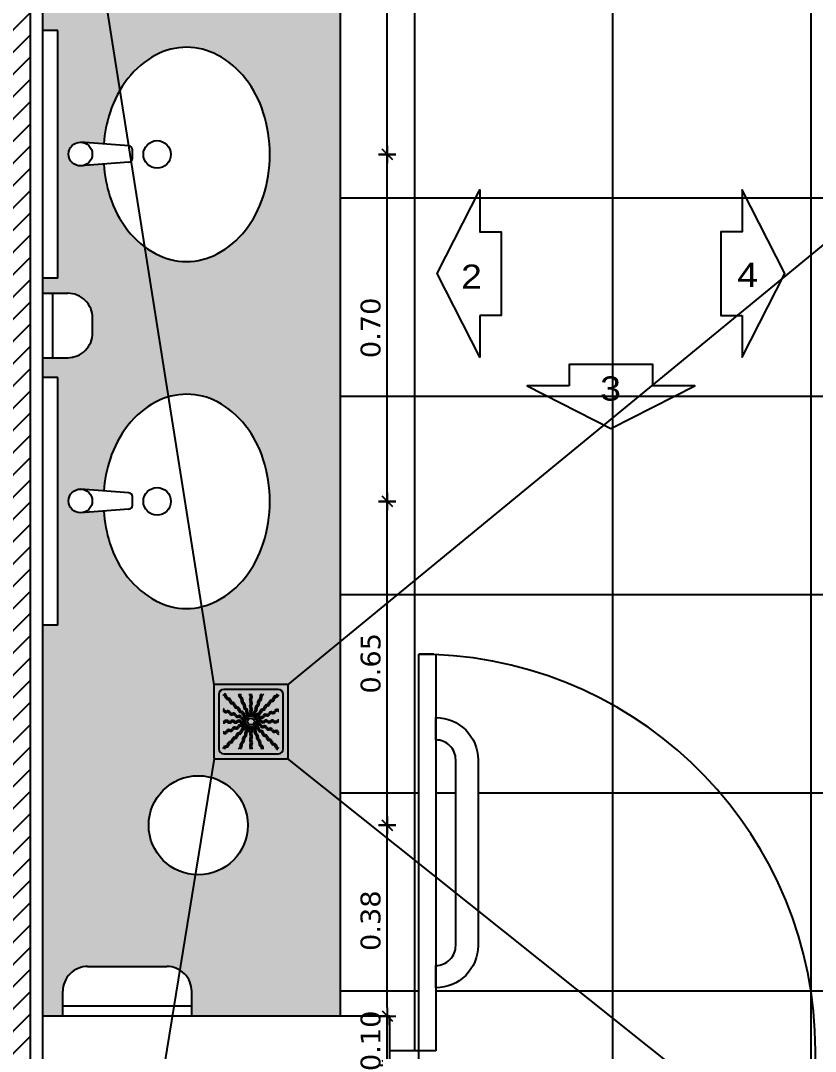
# Model space of a CAD drawing. Extents: x -36 to 357, y 137 to 237.
# Drawn here: x 11.814 to 13.418, y 209.049 to 211.128 of the extents above; entities that cross this region are included whole.
import ezdxf

# ---------------------------------------------------------------- set-up
doc = ezdxf.new("R2010")
doc.units = 0
doc.header["$LTSCALE"] = 0.01
doc.linetypes.add('CONTINU', pattern=[0])
doc.layers.get('0').update_dxf_attribs({"linetype": 'CONTINUOUS'})
doc.layers.get('DEFPOINTS').update_dxf_attribs({"linetype": 'CONTINUOUS'})
for name, color, linetype in [('01', 1, 'CONTINUOUS'), ('252', 252, 'CONTINUOUS'), ('A-ALV', 6, 'CONTINUOUS'), ('A-BARRA', 2, 'CONTINUOUS'), ('A-PAREDE', 5, 'CONTINUOUS'), ('A-WC', 1, 'CONTINUOUS'), ('AR-DIV', 3, 'CONTINUOUS'), ('AR-SAN-01', 1, 'CONTINUOUS'), ('ARQ-BNC-VISTA', 1, 'CONTINUOUS'), ('ARQ-CTA-1_025', 1, 'CONTINUOUS'), ('ARQ-SMB-1_025', 1, 'CONTINUOUS'), ('ARQ_HAT', 8, 'CONTINUOUS'), ('PAG', 1, 'CONTINUOUS')]:
    doc.layers.add(name, color=color, linetype=linetype)
doc.styles.add('A26', font='arial.ttf', dxfattribs={"height": 0.26})
doc.styles.add('FNDE Texto Cota 0025', font='verdana.ttf', dxfattribs={"height": 0.04})
doc.dimstyles.new('FNDE 1-0025', dxfattribs={"dimscale": 5, "dimtxt": 0.04, "dimasz": 0.0035, "dimexe": 0.15, "dimexo": 0.15, "dimgap": 0.0025, "dimtad": 1, "dimzin": 1, "dimdsep": 46, "dimtxsty": 'FNDE Texto Cota 0025', "dimblk": 'tic', "dimcen": 0.015, "dimdle": 0.15, "dimse1": 1, "dimse2": 1, "dimclrd": 251, "dimclre": 251, "dimclrt": 256, "dimaunit": 1, "dimadec": 3, "dimazin": 0, "dimtfac": 1, "dimtix": 1, "dimtmove": 2, "dimatfit": 3, "dimfxl": 0.15, "dimtvp": 1, "dimtolj": 1, "dimtzin": 0, "dimarcsym": 0})

# ---------------------------------------------------------------- blocks, each defined once
blk = doc.blocks.new('P-LAV1')
at = {"layer": '01', "color": 1}
for p, q in [((-0.0204, -0.1806), (-0.0297, -0.0585)), ((0.021, -0.1806), (0.0303, -0.0585)), ((-0.0104, -0.1898), (0.011, -0.1898))]:
    blk.add_line(p, q, dxfattribs=at)
blk.add_lwpolyline([(-0.0252, -0.1173, 0.059992), (-0.1066, -0.1331, 0.087531), (-0.1914, -0.1779, 0.105501), (-0.2512, -0.2489, 0.123031), (-0.2706, -0.3264, 0.123031), (-0.2512, -0.4039, 0.105501), (-0.1914, -0.4749, 0.087531), (-0.1066, -0.5197, 0.07802), (-0.0004, -0.5364, 0.07802), (0.1058, -0.5197, 0.087531), (0.1907, -0.4749, 0.105501), (0.2505, -0.4039, 0.123031), (0.2698, -0.3264, 0.123031), (0.2505, -0.2489, 0.105501), (0.1907, -0.1779, 0.087531), (0.1058, -0.1331, 0.059024), (0.0258, -0.1174, 0.07802)], format="xyb", dxfattribs=at)
for centre, radius in [((0.0003, -0.0585), 0.03), ((-0.0004, -0.2519), 0.0347)]:
    blk.add_circle(centre, radius, dxfattribs=at)
for centre, start, end in [((-0.0104, -0.1798), 184.3536, 270), ((0.011, -0.1798), 270, 355.6464)]:
    blk.add_arc(centre, 0.01, start, end, dxfattribs=at)
blk = doc.blocks.new('tic')
at = {"color": 251}
for p, q in [((-1, 0), (1, 0)), ((0, -1), (0, 1))]:
    blk.add_line(p, q, dxfattribs=at)
blk.add_line((-0.6, -0.6), (0.6, 0.6))
blk = doc.blocks.new('*D370')
at = {"layer": 'ARQ-CTA-1_025', "color": 251, "lineweight": -2}
for p, q in [((12.5541, 209.1374), (12.5541, 209.1549)), ((12.5541, 209.0199), (12.5541, 209.1199)), ((12.5541, 209.0024), (12.5541, 208.9849))]:
    blk.add_line(p, q, dxfattribs=at)
at = {"layer": 'DEFPOINTS', "color": 0}
for p in [(12.2602, 209.1199), (12.5541, 209.1199), (12.2602, 209.0199)]:
    blk.add_point(p, dxfattribs=at)
at = {"layer": 'ARQ-CTA-1_025', "color": 251, "lineweight": -2, "xscale": 0.0175, "yscale": 0.0175, "zscale": 0.0175}
for p, rotation in [((12.5541, 209.1199), 270), ((12.5541, 209.0199), 90)]:
    blk.add_blockref('tic', p, dxfattribs=dict(at, rotation=rotation))
at = {"layer": 'ARQ-CTA-1_025', "insert": (12.5208, 209.0699), "char_height": 0.04, "attachment_point": 5, "rotation": 90, "style": 'FNDE Texto Cota 0025'}
blk.add_mtext('\\A1;0.10', dxfattribs=at)
blk = doc.blocks.new('*D371')
at = {"layer": 'ARQ-CTA-1_025', "color": 251, "lineweight": -2}
blk.add_line((12.5541, 209.1374), (12.5541, 209.4873), dxfattribs=at)
at = {"layer": 'DEFPOINTS', "color": 0}
for p in [(12.5541, 209.5048), (12.5735, 209.5048), (12.2602, 209.1199)]:
    blk.add_point(p, dxfattribs=at)
at = {"layer": 'ARQ-CTA-1_025', "color": 251, "lineweight": -2, "xscale": 0.0175, "yscale": 0.0175, "zscale": 0.0175}
for p, rotation in [((12.5541, 209.5048), 90), ((12.5541, 209.1199), 270)]:
    blk.add_blockref('tic', p, dxfattribs=dict(at, rotation=rotation))
at = {"layer": 'ARQ-CTA-1_025', "insert": (12.5207, 209.3123), "char_height": 0.04, "attachment_point": 5, "rotation": 90, "style": 'FNDE Texto Cota 0025'}
blk.add_mtext('\\A1;0.38', dxfattribs=at)
blk = doc.blocks.new('*D372')
at = {"layer": 'ARQ-CTA-1_025', "color": 251, "lineweight": -2}
blk.add_line((12.5541, 209.5223), (12.5541, 210.1409), dxfattribs=at)
at = {"layer": 'DEFPOINTS', "color": 0}
for p in [(12.4903, 210.1584), (12.5541, 210.1584), (12.5735, 209.5048)]:
    blk.add_point(p, dxfattribs=at)
at = {"layer": 'ARQ-CTA-1_025', "color": 251, "lineweight": -2, "xscale": 0.0175, "yscale": 0.0175, "zscale": 0.0175}
for p, rotation in [((12.5541, 210.1584), 90), ((12.5541, 209.5048), 270)]:
    blk.add_blockref('tic', p, dxfattribs=dict(at, rotation=rotation))
at = {"layer": 'ARQ-CTA-1_025', "insert": (12.5208, 209.8316), "char_height": 0.04, "attachment_point": 5, "rotation": 90, "style": 'FNDE Texto Cota 0025'}
blk.add_mtext('\\A1;0.65', dxfattribs=at)
blk = doc.blocks.new('*D373')
at = {"layer": 'ARQ-CTA-1_025', "color": 251, "lineweight": -2}
blk.add_line((12.5541, 210.1759), (12.5541, 210.8409), dxfattribs=at)
at = {"layer": 'DEFPOINTS', "color": 0}
for p in [(12.4903, 210.8584), (12.5541, 210.8584), (12.4903, 210.1584)]:
    blk.add_point(p, dxfattribs=at)
at = {"layer": 'ARQ-CTA-1_025', "color": 251, "lineweight": -2, "xscale": 0.0175, "yscale": 0.0175, "zscale": 0.0175}
for p, rotation in [((12.5541, 210.8584), 90), ((12.5541, 210.1584), 270)]:
    blk.add_blockref('tic', p, dxfattribs=dict(at, rotation=rotation))
at = {"layer": 'ARQ-CTA-1_025', "insert": (12.5208, 210.5084), "char_height": 0.04, "attachment_point": 5, "rotation": 90, "style": 'FNDE Texto Cota 0025'}
blk.add_mtext('\\A1;0.70', dxfattribs=at)
blk = doc.blocks.new('*D374')
at = {"layer": 'ARQ-CTA-1_025', "color": 251, "lineweight": -2}
blk.add_line((12.5541, 210.8759), (12.5541, 211.5409), dxfattribs=at)
at = {"layer": 'DEFPOINTS', "color": 0}
for p in [(12.4903, 211.5584), (12.5541, 211.5584), (12.4903, 210.8584)]:
    blk.add_point(p, dxfattribs=at)
at = {"layer": 'ARQ-CTA-1_025', "color": 251, "lineweight": -2, "xscale": 0.0175, "yscale": 0.0175, "zscale": 0.0175}
for p, rotation in [((12.5541, 211.5584), 90), ((12.5541, 210.8584), 270)]:
    blk.add_blockref('tic', p, dxfattribs=dict(at, rotation=rotation))
at = {"layer": 'ARQ-CTA-1_025', "insert": (12.5208, 211.2084), "char_height": 0.04, "attachment_point": 5, "rotation": 90, "style": 'FNDE Texto Cota 0025'}
blk.add_mtext('\\A1;0.70', dxfattribs=at)
blk = doc.blocks.new('A$C7E2A7DB0')
at = {"color": 1, "linetype": 'CONTINU'}
for p, q in [((0, 0.1), (0.13, 0.1)), ((0, 0.1), (0, 0.05)), ((0.13, 0.1), (0.13, 0.05))]:
    blk.add_line(p, q, dxfattribs=at)
for centre, start, end in [((0.05, 0.05), 180, 270.042), ((0.08, 0.05), 269.958, 0)]:
    blk.add_arc(centre, 0.05, start, end, dxfattribs=at)
at = {"layer": '01', "ltscale": 10}
blk.add_line((0.05, 0), (0.08, 0), dxfattribs=at)
at = {"layer": 'ARQ_HAT'}
blk.add_line((0, 0.08), (0.13, 0.08), dxfattribs=at)
blk = doc.blocks.new('A$C7D9E6F90')
at = {"color": 1, "linetype": 'CONTINU'}
for p, q in [((0, 0.1), (0.26, 0.1)), ((0, 0.1), (0, 0.05)), ((0.26, 0.1), (0.26, 0.05)), ((0.21, 0), (0.05, 0))]:
    blk.add_line(p, q, dxfattribs=at)
for centre, start, end in [((0.05, 0.05), 180, 270.042), ((0.21, 0.05), 270, 0)]:
    blk.add_arc(centre, 0.05, start, end, dxfattribs=at)
at = {"layer": 'ARQ_HAT'}
blk.add_line((0, 0.08), (0.26, 0.08), dxfattribs=at)
blk = doc.blocks.new('A$C29B145EC')
at = {"layer": '01', "color": 251, "ltscale": 10}
for p, q in [((0, 0.6883), (0, 0.0117)), ((0.6883, 0.7), (0.0117, 0.7)), ((0.7, 0.0117), (0.7, 0.6883)), ((0.0467, 0.6067), (0.0467, 0.0933)), ((0.6067, 0.6533), (0.0933, 0.6533)), ((0.6533, 0.0933), (0.6533, 0.6067)), ((0.3228, 0.3929), (0.3117, 0.3833)), ((0.3413, 0.4), (0.3274, 0.3954)), ((0.3611, 0.3995), (0.3465, 0.4006)), ((0.3792, 0.3915), (0.3661, 0.3981)), ((0.3929, 0.3772), (0.3833, 0.3883)), ((0.3005, 0.3611), (0.2994, 0.3465)), ((0.3, 0.3413), (0.3046, 0.3274)), ((0.3085, 0.3792), (0.3019, 0.3661)), ((0.3071, 0.3228), (0.3167, 0.3117)), ((0.3208, 0.3085), (0.3339, 0.3019)), ((0.3389, 0.3005), (0.3535, 0.2994)), ((0.3587, 0.3), (0.3726, 0.3046)), ((0.3772, 0.3071), (0.3883, 0.3167)), ((0.3915, 0.3208), (0.3981, 0.3339)), ((0.4, 0.3587), (0.3954, 0.3726)), ((0.3995, 0.3389), (0.4006, 0.3535)), ((0.0117, 0), (0.6883, 0)), ((0.0933, 0.0467), (0.6067, 0.0467))]:
    blk.add_line(p, q, dxfattribs=at)
blk.add_circle((0.35, 0.35), 0.0321, dxfattribs=at)
for centre, radius, start, end in [((0.0117, 0.6883), 0.0117, 90, 180), ((0.6883, 0.6883), 0.0117, 0, 90), ((0.0933, 0.6067), 0.0467, 90, 180), ((0.1003, 0.5997), 0.0117, 178.15805, 180), ((0.0842, 0.576), 0.0245, 45, 79.44028), ((0.1017, 0.6349), 0.0245, 259.28678, 261.81216), ((0.0947, 0.5865), 0.0245, 45, 81.81216), ((0.0842, 0.576), 0.0245, 8.18784, 45), ((0.0947, 0.5865), 0.0245, 8.18784, 45), ((0.1431, 0.5936), 0.0245, 188.18784, 225), ((0.2609, 0.5946), 0.0245, 165.68784, 202.5), ((0.2134, 0.6065), 0.0245, 345.68784, 11.38853), ((0.2609, 0.5946), 0.0245, 202.5, 239.31216), ((0.2746, 0.6003), 0.0245, 165.68784, 202.5), ((0.2271, 0.6122), 0.0245, 345.68784, 358.02046), ((0.2746, 0.6003), 0.0245, 202.5, 239.31216), ((0.3613, 0.6101), 0.0245, 177.07178, 216.81216), ((0.3221, 0.5807), 0.0245, 0, 36.81216), ((0.3761, 0.6101), 0.0245, 177.07178, 216.81216), ((0.3369, 0.5807), 0.0245, 0, 36.81216), ((0.4599, 0.586), 0.0245, 157.5, 194.31216), ((0.4599, 0.586), 0.0245, 120.68784, 157.5), ((0.4348, 0.628), 0.0245, 300.68784, 317.20212), ((0.4737, 0.5803), 0.0245, 157.5, 194.31216), ((0.4737, 0.5803), 0.0245, 120.68784, 157.5), ((0.4485, 0.6223), 0.0245, 300.68784, 333.42235), ((0.5832, 0.5674), 0.0245, 135, 171.81216), ((0.5832, 0.5674), 0.0245, 98.18784, 135), ((0.576, 0.6158), 0.0245, 278.18784, 315), ((0.5865, 0.6053), 0.0245, 278.18784, 315), ((0.576, 0.6158), 0.0245, 315, 349.44028), ((0.5865, 0.6053), 0.0245, 315, 351.81216), ((0.6067, 0.6067), 0.0467, 0, 90), ((0.1326, 0.5832), 0.0245, 188.18784, 225), ((0.1326, 0.5832), 0.0245, 225, 261.81216), ((0.1431, 0.5936), 0.0245, 225, 261.81216), ((0.1256, 0.5347), 0.0245, 45, 81.81216), ((0.1361, 0.5452), 0.0245, 45, 81.81216), ((0.1256, 0.5347), 0.0245, 8.18784, 45), ((0.1741, 0.5419), 0.0245, 188.18784, 225), ((0.1361, 0.5452), 0.0245, 8.18784, 45), ((0.1741, 0.5419), 0.0245, 225, 261.81216), ((0.1846, 0.5524), 0.0245, 188.18784, 225), ((0.1846, 0.5524), 0.0245, 225, 261.81216), ((0.1671, 0.4934), 0.0245, 45, 81.81216), ((0.1776, 0.5039), 0.0245, 45, 81.81216), ((0.1671, 0.4934), 0.0245, 8.18784, 45), ((0.2155, 0.5006), 0.0245, 188.18784, 225), ((0.1776, 0.5039), 0.0245, 8.18784, 45), ((0.226, 0.5111), 0.0245, 188.18784, 225), ((0.226, 0.5111), 0.0245, 225, 261.81216), ((0.219, 0.4626), 0.0245, 45, 81.81216), ((0.2359, 0.5525), 0.0245, 22.5, 59.31216), ((0.2359, 0.5525), 0.0245, 345.68784, 22.5), ((0.2834, 0.5406), 0.0245, 165.68784, 202.5), ((0.2834, 0.5406), 0.0245, 202.5, 239.31216), ((0.2496, 0.5582), 0.0245, 22.5, 59.31216), ((0.2584, 0.4985), 0.0245, 22.5, 59.31216), ((0.2496, 0.5582), 0.0245, 345.68784, 22.5), ((0.2971, 0.5463), 0.0245, 165.68784, 202.5), ((0.2971, 0.5463), 0.0245, 202.5, 239.31216), ((0.2584, 0.4985), 0.0245, 345.68784, 22.5), ((0.3059, 0.4866), 0.0245, 165.68784, 202.5), ((0.2721, 0.5042), 0.0245, 22.5, 59.31216), ((0.2721, 0.5042), 0.0245, 345.68784, 22.5), ((0.3196, 0.4923), 0.0245, 165.68784, 202.5), ((0.3614, 0.5516), 0.0245, 143.18784, 180), ((0.3614, 0.5516), 0.0245, 180, 216.81216), ((0.3615, 0.4931), 0.0245, 143.18784, 180), ((0.3615, 0.4931), 0.0245, 180, 216.81216), ((0.3221, 0.5807), 0.0245, 323.18784, 0), ((0.3222, 0.5222), 0.0245, 0, 36.81216), ((0.3222, 0.5222), 0.0245, 323.18784, 0), ((0.3762, 0.5516), 0.0245, 143.18784, 180), ((0.3762, 0.5516), 0.0245, 180, 216.81216), ((0.3764, 0.4931), 0.0245, 143.18784, 180), ((0.3764, 0.4931), 0.0245, 180, 216.81216), ((0.3369, 0.5807), 0.0245, 323.18784, 0), ((0.337, 0.5222), 0.0245, 0, 36.81216), ((0.337, 0.5222), 0.0245, 323.18784, 0), ((0.4154, 0.4778), 0.0245, 157.5, 194.31216), ((0.4154, 0.4778), 0.0245, 120.68784, 157.5), ((0.3902, 0.5198), 0.0245, 300.68784, 337.5), ((0.4291, 0.4721), 0.0245, 120.68784, 157.5), ((0.3902, 0.5198), 0.0245, 337.5, 14.31216), ((0.4377, 0.5319), 0.0245, 157.5, 194.31216), ((0.4377, 0.5319), 0.0245, 120.68784, 157.5), ((0.4039, 0.5141), 0.0245, 300.68784, 337.5), ((0.4125, 0.5739), 0.0245, 300.68784, 337.5), ((0.4039, 0.5141), 0.0245, 337.5, 14.31216), ((0.4514, 0.5262), 0.0245, 157.5, 194.31216), ((0.4514, 0.5262), 0.0245, 120.68784, 157.5), ((0.4125, 0.5739), 0.0245, 337.5, 14.31216), ((0.4262, 0.5682), 0.0245, 300.68784, 337.5), ((0.4262, 0.5682), 0.0245, 337.5, 14.31216), ((0.4521, 0.4915), 0.0245, 315, 351.81216), ((0.5006, 0.4845), 0.0245, 135, 171.81216), ((0.5006, 0.4845), 0.0245, 98.18784, 135), ((0.5111, 0.474), 0.0245, 135, 171.81216), ((0.5111, 0.474), 0.0245, 98.18784, 135), ((0.4934, 0.5329), 0.0245, 278.18784, 315), ((0.5039, 0.5224), 0.0245, 278.18784, 315), ((0.4934, 0.5329), 0.0245, 315, 351.81216), ((0.5419, 0.5259), 0.0245, 135, 171.81216), ((0.5039, 0.5224), 0.0245, 315, 351.81216), ((0.5419, 0.5259), 0.0245, 98.18784, 135), ((0.5524, 0.5154), 0.0245, 135, 171.81216), ((0.5524, 0.5154), 0.0245, 98.18784, 135), ((0.5347, 0.5744), 0.0245, 278.18784, 315), ((0.5452, 0.5639), 0.0245, 278.18784, 315), ((0.5347, 0.5744), 0.0245, 315, 351.81216), ((0.5452, 0.5639), 0.0245, 315, 351.81216), ((0.5936, 0.5569), 0.0245, 135, 171.81216), ((0.5936, 0.5569), 0.0245, 98.18784, 135), ((0.0777, 0.4485), 0.0245, 30.68784, 63.42235), ((0.072, 0.4348), 0.0245, 30.68784, 47.20212), ((0.114, 0.4599), 0.0245, 210.68784, 247.5), ((0.1197, 0.4737), 0.0245, 210.68784, 247.5), ((0.114, 0.4599), 0.0245, 247.5, 284.31216), ((0.1197, 0.4737), 0.0245, 247.5, 284.31216), ((0.1261, 0.4125), 0.0245, 67.5, 104.31216), ((0.1318, 0.4262), 0.0245, 67.5, 104.31216), ((0.1261, 0.4125), 0.0245, 30.68784, 67.5), ((0.1318, 0.4262), 0.0245, 30.68784, 67.5), ((0.1681, 0.4377), 0.0245, 210.68784, 247.5), ((0.1738, 0.4514), 0.0245, 210.68784, 247.5), ((0.1681, 0.4377), 0.0245, 247.5, 284.31216), ((0.1738, 0.4514), 0.0245, 247.5, 284.31216), ((0.1802, 0.3902), 0.0245, 67.5, 104.31216), ((0.1859, 0.4039), 0.0245, 67.5, 104.31216), ((0.1802, 0.3902), 0.0245, 30.68784, 67.5), ((0.1859, 0.4039), 0.0245, 30.68784, 67.5), ((0.2155, 0.5006), 0.0245, 225, 261.81216), ((0.2222, 0.4154), 0.0245, 210.68784, 247.5), ((0.2279, 0.4291), 0.0245, 210.68784, 247.5), ((0.2085, 0.4521), 0.0245, 45, 81.81216), ((0.2222, 0.4154), 0.0245, 247.5, 284.31216), ((0.2279, 0.4291), 0.0245, 247.5, 284.31216), ((0.2085, 0.4521), 0.0245, 8.18784, 45), ((0.2343, 0.368), 0.0245, 67.5, 104.31216), ((0.257, 0.4593), 0.0245, 188.18784, 225), ((0.24, 0.3817), 0.0245, 67.5, 104.31216), ((0.219, 0.4626), 0.0245, 8.18784, 45), ((0.257, 0.4593), 0.0245, 225, 261.81216), ((0.2675, 0.4698), 0.0245, 188.18784, 225), ((0.2343, 0.368), 0.0245, 30.68784, 67.5), ((0.24, 0.3817), 0.0245, 30.68784, 67.5), ((0.2675, 0.4698), 0.0245, 225, 261.81216), ((0.25, 0.4109), 0.0245, 45, 81.81216), ((0.282, 0.4068), 0.0245, 210.68784, 247.5), ((0.2605, 0.4214), 0.0245, 45, 81.81216), ((0.25, 0.4109), 0.0245, 8.18784, 45), ((0.2984, 0.418), 0.0245, 188.18784, 225), ((0.2605, 0.4214), 0.0245, 8.18784, 45), ((0.2984, 0.418), 0.0245, 225, 261.81216), ((0.3059, 0.4866), 0.0245, 202.5, 239.31216), ((0.3089, 0.4285), 0.0245, 188.18784, 225), ((0.3089, 0.4285), 0.0245, 225, 261.81216), ((0.2809, 0.4445), 0.0245, 22.5, 59.31216), ((0.2915, 0.3696), 0.0245, 45, 81.81216), ((0.3196, 0.4923), 0.0245, 202.5, 239.31216), ((0.2809, 0.4445), 0.0245, 345.68784, 22.5), ((0.3284, 0.4326), 0.0245, 165.68784, 202.5), ((0.3019, 0.3801), 0.0245, 45, 81.81216), ((0.3284, 0.4326), 0.0245, 202.5, 239.31216), ((0.2946, 0.4502), 0.0245, 22.5, 59.31216), ((0.3034, 0.3905), 0.0245, 22.5, 59.31216), ((0.2946, 0.4502), 0.0245, 345.68784, 22.5), ((0.3421, 0.4383), 0.0245, 165.68784, 202.5), ((0.3019, 0.3801), 0.0245, 31.47071, 45), ((0.3421, 0.4383), 0.0245, 202.5, 239.31216), ((0.3034, 0.3905), 0.0245, 11.61599, 22.5), ((0.3171, 0.3962), 0.0245, 22.5, 59.31216), ((0.3616, 0.4346), 0.0245, 143.18784, 180), ((0.3616, 0.4346), 0.0245, 180, 216.81216), ((0.3171, 0.3962), 0.0245, 8.97071, 22.5), ((0.3223, 0.4637), 0.0245, 0, 36.81216), ((0.3223, 0.4637), 0.0245, 323.18784, 0), ((0.3225, 0.4053), 0.0245, 0, 36.81216), ((0.3225, 0.4053), 0.0245, 349.11599, 0), ((0.3765, 0.4346), 0.0245, 143.18784, 180), ((0.3765, 0.4346), 0.0245, 180, 216.81216), ((0.3372, 0.4637), 0.0245, 0, 36.81216), ((0.3372, 0.4637), 0.0245, 323.18784, 0), ((0.3373, 0.4053), 0.0245, 0, 36.81216), ((0.3373, 0.4053), 0.0245, 346.47071, 0), ((0.3457, 0.4116), 0.0245, 326.61599, 337.5), ((0.3457, 0.4116), 0.0245, 337.5, 14.31216), ((0.3931, 0.4237), 0.0245, 157.5, 194.31216), ((0.3931, 0.4237), 0.0245, 120.68784, 157.5), ((0.3594, 0.4059), 0.0245, 323.97071, 337.5), ((0.368, 0.4657), 0.0245, 300.68784, 337.5), ((0.3594, 0.4059), 0.0245, 337.5, 14.31216), ((0.4068, 0.418), 0.0245, 157.5, 194.31216), ((0.3696, 0.4085), 0.0245, 304.11599, 315), ((0.4068, 0.418), 0.0245, 120.68784, 157.5), ((0.3696, 0.4085), 0.0245, 315, 351.81216), ((0.368, 0.4657), 0.0245, 337.5, 14.31216), ((0.418, 0.4016), 0.0245, 135, 171.81216), ((0.3817, 0.46), 0.0245, 300.68784, 337.5), ((0.3801, 0.3981), 0.0245, 315, 351.81216), ((0.418, 0.4016), 0.0245, 98.18784, 135), ((0.3817, 0.46), 0.0245, 337.5, 14.31216), ((0.4285, 0.3911), 0.0245, 135, 171.81216), ((0.4291, 0.4721), 0.0245, 157.5, 194.31216), ((0.4285, 0.3911), 0.0245, 98.18784, 135), ((0.4326, 0.3716), 0.0245, 112.5, 149.31216), ((0.4109, 0.45), 0.0245, 278.18784, 315), ((0.4326, 0.3716), 0.0245, 75.68784, 112.5), ((0.4214, 0.4395), 0.0245, 278.18784, 315), ((0.4109, 0.45), 0.0245, 315, 351.81216), ((0.4593, 0.443), 0.0245, 135, 171.81216), ((0.4445, 0.4191), 0.0245, 255.68784, 292.5), ((0.4214, 0.4395), 0.0245, 315, 351.81216), ((0.4593, 0.443), 0.0245, 98.18784, 135), ((0.4698, 0.4325), 0.0245, 135, 171.81216), ((0.4698, 0.4325), 0.0245, 98.18784, 135), ((0.4445, 0.4191), 0.0245, 292.5, 329.31216), ((0.4521, 0.4915), 0.0245, 278.18784, 315), ((0.4502, 0.4054), 0.0245, 292.5, 329.31216), ((0.4866, 0.3941), 0.0245, 112.5, 149.31216), ((0.4626, 0.481), 0.0245, 278.18784, 315), ((0.4923, 0.3804), 0.0245, 112.5, 149.31216), ((0.4866, 0.3941), 0.0245, 75.68784, 112.5), ((0.4626, 0.481), 0.0245, 315, 351.81216), ((0.4923, 0.3804), 0.0245, 75.68784, 112.5), ((0.4985, 0.4416), 0.0245, 255.68784, 292.5), ((0.5042, 0.4279), 0.0245, 255.68784, 292.5), ((0.4985, 0.4416), 0.0245, 292.5, 329.31216), ((0.5042, 0.4279), 0.0245, 292.5, 329.31216), ((0.5406, 0.4166), 0.0245, 112.5, 149.31216), ((0.5463, 0.4029), 0.0245, 112.5, 149.31216), ((0.5406, 0.4166), 0.0245, 75.68784, 112.5), ((0.5463, 0.4029), 0.0245, 75.68784, 112.5), ((0.5525, 0.4641), 0.0245, 255.68784, 292.5), ((0.5582, 0.4504), 0.0245, 255.68784, 292.5), ((0.5525, 0.4641), 0.0245, 292.5, 329.31216), ((0.5582, 0.4504), 0.0245, 292.5, 329.31216), ((0.5946, 0.4391), 0.0245, 112.5, 149.31216), ((0.6003, 0.4254), 0.0245, 112.5, 149.31216), ((0.5946, 0.4391), 0.0245, 75.68784, 112.5), ((0.6003, 0.4254), 0.0245, 75.68784, 112.5), ((0.6065, 0.4866), 0.0245, 255.68784, 281.38853), ((0.6122, 0.4729), 0.0245, 255.68784, 268.02046), ((0.0899, 0.3761), 0.0245, 267.07178, 270), ((0.0899, 0.3613), 0.0245, 267.07178, 270), ((0.0899, 0.3761), 0.0245, 270, 306.81216), ((0.0899, 0.3613), 0.0245, 270, 306.81216), ((0.1193, 0.3369), 0.0245, 90, 126.81216), ((0.1193, 0.3221), 0.0245, 90, 126.81216), ((0.1193, 0.3369), 0.0245, 53.18784, 90), ((0.1193, 0.3221), 0.0245, 53.18784, 90), ((0.1484, 0.3762), 0.0245, 233.18784, 270), ((0.1484, 0.3614), 0.0245, 233.18784, 270), ((0.1484, 0.3762), 0.0245, 270, 306.81216), ((0.1484, 0.3614), 0.0245, 270, 306.81216), ((0.1778, 0.337), 0.0245, 90, 126.81216), ((0.1778, 0.3222), 0.0245, 90, 126.81216), ((0.1958, 0.2721), 0.0245, 112.5, 149.31216), ((0.1778, 0.337), 0.0245, 53.18784, 90), ((0.1778, 0.3222), 0.0245, 53.18784, 90), ((0.1958, 0.2721), 0.0245, 75.68784, 112.5), ((0.2069, 0.3764), 0.0245, 233.18784, 270), ((0.2069, 0.3615), 0.0245, 233.18784, 270), ((0.2077, 0.3196), 0.0245, 255.68784, 292.5), ((0.2069, 0.3764), 0.0245, 270, 306.81216), ((0.2069, 0.3615), 0.0245, 270, 306.81216), ((0.2077, 0.3196), 0.0245, 292.5, 329.31216), ((0.2362, 0.3372), 0.0245, 90, 126.81216), ((0.2362, 0.3223), 0.0245, 90, 126.81216), ((0.2134, 0.3059), 0.0245, 292.5, 329.31216), ((0.2498, 0.2946), 0.0245, 112.5, 149.31216), ((0.2555, 0.2809), 0.0245, 112.5, 149.31216), ((0.2362, 0.3372), 0.0245, 53.18784, 90), ((0.2362, 0.3223), 0.0245, 53.18784, 90), ((0.2498, 0.2946), 0.0245, 75.68784, 112.5), ((0.2555, 0.2809), 0.0245, 75.68784, 112.5), ((0.2654, 0.3765), 0.0245, 233.18784, 270), ((0.2654, 0.3616), 0.0245, 233.18784, 270), ((0.2763, 0.3931), 0.0245, 210.68784, 247.5), ((0.2617, 0.3421), 0.0245, 255.68784, 292.5), ((0.2674, 0.3284), 0.0245, 255.68784, 292.5), ((0.2654, 0.3765), 0.0245, 270, 306.81216), ((0.2654, 0.3616), 0.0245, 270, 306.81216), ((0.2763, 0.3931), 0.0245, 247.5, 284.31216), ((0.2617, 0.3421), 0.0245, 292.5, 329.31216), ((0.282, 0.4068), 0.0245, 247.5, 284.31216), ((0.2715, 0.3089), 0.0245, 278.18784, 315), ((0.2674, 0.3284), 0.0245, 292.5, 329.31216), ((0.2947, 0.3373), 0.0245, 90, 126.81216), ((0.2947, 0.3225), 0.0245, 90, 126.81216), ((0.2884, 0.3457), 0.0245, 67.5, 104.31216), ((0.3038, 0.3171), 0.0245, 112.5, 149.31216), ((0.2941, 0.3594), 0.0245, 67.5, 104.31216), ((0.3095, 0.3034), 0.0245, 112.5, 149.31216), ((0.2715, 0.3089), 0.0245, 315, 351.81216), ((0.3038, 0.3171), 0.0245, 98.97071, 112.5), ((0.2947, 0.3373), 0.0245, 76.47071, 90), ((0.2947, 0.3225), 0.0245, 79.11599, 90), ((0.3199, 0.3019), 0.0245, 135, 171.81216), ((0.2884, 0.3457), 0.0245, 56.61599, 67.5), ((0.282, 0.2984), 0.0245, 315, 351.81216), ((0.3095, 0.3034), 0.0245, 101.61599, 112.5), ((0.3199, 0.3019), 0.0245, 121.47071, 135), ((0.2941, 0.3594), 0.0245, 53.97071, 67.5), ((0.3304, 0.2915), 0.0245, 135, 171.81216), ((0.2915, 0.3696), 0.0245, 34.11599, 45), ((0.3304, 0.2915), 0.0245, 124.11599, 135), ((0.3406, 0.2941), 0.0245, 157.5, 194.31216), ((0.3406, 0.2941), 0.0245, 143.97071, 157.5), ((0.3543, 0.2884), 0.0245, 157.5, 194.31216), ((0.3543, 0.2884), 0.0245, 146.61599, 157.5), ((0.3627, 0.2947), 0.0245, 166.47071, 180), ((0.3627, 0.2947), 0.0245, 180, 216.81216), ((0.3775, 0.2947), 0.0245, 169.11599, 180), ((0.3775, 0.2947), 0.0245, 180, 216.81216), ((0.3829, 0.3038), 0.0245, 188.97071, 202.5), ((0.3829, 0.3038), 0.0245, 202.5, 239.31216), ((0.3966, 0.3095), 0.0245, 191.61599, 202.5), ((0.3966, 0.3095), 0.0245, 202.5, 239.31216), ((0.3981, 0.3199), 0.0245, 211.47071, 225), ((0.3981, 0.3199), 0.0245, 225, 261.81216), ((0.4085, 0.3304), 0.0245, 214.11599, 225), ((0.4085, 0.3304), 0.0245, 225, 261.81216), ((0.4059, 0.3406), 0.0245, 233.97071, 247.5), ((0.3801, 0.3981), 0.0245, 301.47071, 315), ((0.3911, 0.2715), 0.0245, 45, 81.81216), ((0.3905, 0.3966), 0.0245, 281.61599, 292.5), ((0.4059, 0.3406), 0.0245, 247.5, 284.31216), ((0.4116, 0.3543), 0.0245, 236.61599, 247.5), ((0.4053, 0.3627), 0.0245, 256.47071, 270), ((0.3905, 0.3966), 0.0245, 292.5, 329.31216), ((0.3962, 0.3829), 0.0245, 278.97071, 292.5), ((0.4053, 0.3775), 0.0245, 259.11599, 270), ((0.4116, 0.3543), 0.0245, 247.5, 284.31216), ((0.4016, 0.282), 0.0245, 45, 81.81216), ((0.4053, 0.3775), 0.0245, 270, 306.81216), ((0.4053, 0.3627), 0.0245, 270, 306.81216), ((0.3962, 0.3829), 0.0245, 292.5, 329.31216), ((0.418, 0.2932), 0.0245, 67.5, 104.31216), ((0.4383, 0.3579), 0.0245, 112.5, 149.31216), ((0.4237, 0.3069), 0.0245, 67.5, 104.31216), ((0.4016, 0.282), 0.0245, 8.18784, 45), ((0.4346, 0.3384), 0.0245, 90, 126.81216), ((0.4346, 0.3235), 0.0245, 90, 126.81216), ((0.418, 0.2932), 0.0245, 30.68784, 67.5), ((0.4383, 0.3579), 0.0245, 75.68784, 112.5), ((0.4237, 0.3069), 0.0245, 30.68784, 67.5), ((0.4346, 0.3384), 0.0245, 53.18784, 90), ((0.4346, 0.3235), 0.0245, 53.18784, 90), ((0.46, 0.3183), 0.0245, 210.68784, 247.5), ((0.4502, 0.4054), 0.0245, 255.68784, 292.5), ((0.4657, 0.332), 0.0245, 210.68784, 247.5), ((0.4637, 0.3777), 0.0245, 233.18784, 270), ((0.4637, 0.3628), 0.0245, 233.18784, 270), ((0.46, 0.3183), 0.0245, 247.5, 284.31216), ((0.4657, 0.332), 0.0245, 247.5, 284.31216), ((0.4637, 0.3777), 0.0245, 270, 306.81216), ((0.4637, 0.3628), 0.0245, 270, 306.81216), ((0.4721, 0.2709), 0.0245, 67.5, 104.31216), ((0.4778, 0.2846), 0.0245, 67.5, 104.31216), ((0.4931, 0.3385), 0.0245, 90, 126.81216), ((0.4931, 0.3236), 0.0245, 90, 126.81216), ((0.4721, 0.2709), 0.0245, 30.68784, 67.5), ((0.4778, 0.2846), 0.0245, 30.68784, 67.5), ((0.4931, 0.3385), 0.0245, 53.18784, 90), ((0.4931, 0.3236), 0.0245, 53.18784, 90), ((0.5198, 0.3098), 0.0245, 210.68784, 247.5), ((0.5222, 0.3778), 0.0245, 233.18784, 270), ((0.5222, 0.363), 0.0245, 233.18784, 270), ((0.5222, 0.3778), 0.0245, 270, 306.81216), ((0.5222, 0.363), 0.0245, 270, 306.81216), ((0.5516, 0.3386), 0.0245, 90, 126.81216), ((0.5516, 0.3238), 0.0245, 90, 126.81216), ((0.5516, 0.3386), 0.0245, 53.18784, 90), ((0.5516, 0.3238), 0.0245, 53.18784, 90), ((0.5807, 0.3779), 0.0245, 233.18784, 270), ((0.5807, 0.3631), 0.0245, 233.18784, 270), ((0.5807, 0.3779), 0.0245, 270, 306.81216), ((0.5807, 0.3631), 0.0245, 270, 306.81216), ((0.6101, 0.3387), 0.0245, 90, 126.81216), ((0.6101, 0.3239), 0.0245, 90, 126.81216), ((0.6101, 0.3387), 0.0245, 87.07178, 90), ((0.6101, 0.3239), 0.0245, 87.07178, 90), ((0.0878, 0.2271), 0.0245, 75.68784, 88.02046), ((0.0935, 0.2134), 0.0245, 75.68784, 101.38853), ((0.0997, 0.2746), 0.0245, 255.68784, 292.5), ((0.1054, 0.2609), 0.0245, 255.68784, 292.5), ((0.0997, 0.2746), 0.0245, 292.5, 329.31216), ((0.1054, 0.2609), 0.0245, 292.5, 329.31216), ((0.1418, 0.2496), 0.0245, 112.5, 149.31216), ((0.1475, 0.2359), 0.0245, 112.5, 149.31216), ((0.1418, 0.2496), 0.0245, 75.68784, 112.5), ((0.1475, 0.2359), 0.0245, 75.68784, 112.5), ((0.1537, 0.2971), 0.0245, 255.68784, 292.5), ((0.1594, 0.2834), 0.0245, 255.68784, 292.5), ((0.1537, 0.2971), 0.0245, 292.5, 329.31216), ((0.1594, 0.2834), 0.0245, 292.5, 329.31216), ((0.1961, 0.1776), 0.0245, 135, 171.81216), ((0.1961, 0.1776), 0.0245, 98.18784, 135), ((0.2015, 0.2584), 0.0245, 112.5, 149.31216), ((0.2015, 0.2584), 0.0245, 75.68784, 112.5), ((0.1889, 0.226), 0.0245, 278.18784, 315), ((0.1994, 0.2155), 0.0245, 278.18784, 315), ((0.1889, 0.226), 0.0245, 315, 351.81216), ((0.2134, 0.3059), 0.0245, 255.68784, 292.5), ((0.2374, 0.219), 0.0245, 135, 171.81216), ((0.1994, 0.2155), 0.0245, 315, 351.81216), ((0.2374, 0.219), 0.0245, 98.18784, 135), ((0.2479, 0.2085), 0.0245, 135, 171.81216), ((0.2479, 0.2085), 0.0245, 98.18784, 135), ((0.2302, 0.2675), 0.0245, 278.18784, 315), ((0.2407, 0.257), 0.0245, 278.18784, 315), ((0.2302, 0.2675), 0.0245, 315, 351.81216), ((0.2786, 0.2605), 0.0245, 135, 171.81216), ((0.2407, 0.257), 0.0245, 315, 351.81216), ((0.2786, 0.2605), 0.0245, 98.18784, 135), ((0.2891, 0.25), 0.0245, 135, 171.81216), ((0.2961, 0.1859), 0.0245, 157.5, 194.31216), ((0.2891, 0.25), 0.0245, 98.18784, 135), ((0.2961, 0.1859), 0.0245, 120.68784, 157.5), ((0.2709, 0.2279), 0.0245, 300.68784, 337.5), ((0.282, 0.2984), 0.0245, 278.18784, 315), ((0.3098, 0.1802), 0.0245, 120.68784, 157.5), ((0.2709, 0.2279), 0.0245, 337.5, 14.31216), ((0.3183, 0.24), 0.0245, 157.5, 194.31216), ((0.3183, 0.24), 0.0245, 120.68784, 157.5), ((0.2846, 0.2222), 0.0245, 300.68784, 337.5), ((0.2932, 0.282), 0.0245, 300.68784, 337.5), ((0.2846, 0.2222), 0.0245, 337.5, 14.31216), ((0.332, 0.2343), 0.0245, 157.5, 194.31216), ((0.332, 0.2343), 0.0245, 120.68784, 157.5), ((0.2932, 0.282), 0.0245, 337.5, 14.31216), ((0.3069, 0.2763), 0.0245, 300.68784, 337.5), ((0.3069, 0.2763), 0.0245, 337.5, 14.31216), ((0.3628, 0.2362), 0.0245, 143.18784, 180), ((0.3628, 0.2362), 0.0245, 180, 216.81216), ((0.3235, 0.2654), 0.0245, 0, 36.81216), ((0.3235, 0.2654), 0.0245, 323.18784, 0), ((0.3236, 0.2069), 0.0245, 0, 36.81216), ((0.3236, 0.2069), 0.0245, 323.18784, 0), ((0.3777, 0.2362), 0.0245, 143.18784, 180), ((0.3777, 0.2362), 0.0245, 180, 216.81216), ((0.3384, 0.2654), 0.0245, 0, 36.81216), ((0.3384, 0.2654), 0.0245, 323.18784, 0), ((0.3385, 0.2069), 0.0245, 0, 36.81216), ((0.3385, 0.2069), 0.0245, 323.18784, 0), ((0.3579, 0.2617), 0.0245, 22.5, 59.31216), ((0.3579, 0.2617), 0.0245, 345.68784, 22.5), ((0.4054, 0.2498), 0.0245, 165.68784, 202.5), ((0.4054, 0.2498), 0.0245, 202.5, 239.31216), ((0.3716, 0.2674), 0.0245, 22.5, 59.31216), ((0.3804, 0.2077), 0.0245, 22.5, 59.31216), ((0.3716, 0.2674), 0.0245, 345.68784, 22.5), ((0.4191, 0.2555), 0.0245, 165.68784, 202.5), ((0.4191, 0.2555), 0.0245, 202.5, 239.31216), ((0.3804, 0.2077), 0.0245, 345.68784, 22.5), ((0.4279, 0.1958), 0.0245, 165.68784, 202.5), ((0.3941, 0.2134), 0.0245, 22.5, 59.31216), ((0.3911, 0.2715), 0.0245, 8.18784, 45), ((0.4395, 0.2786), 0.0245, 188.18784, 225), ((0.3941, 0.2134), 0.0245, 345.68784, 22.5), ((0.4416, 0.2015), 0.0245, 165.68784, 202.5), ((0.4395, 0.2786), 0.0245, 225, 261.81216), ((0.45, 0.2891), 0.0245, 188.18784, 225), ((0.45, 0.2891), 0.0245, 225, 261.81216), ((0.4325, 0.2302), 0.0245, 45, 81.81216), ((0.443, 0.2407), 0.0245, 45, 81.81216), ((0.4325, 0.2302), 0.0245, 8.18784, 45), ((0.481, 0.2374), 0.0245, 188.18784, 225), ((0.443, 0.2407), 0.0245, 8.18784, 45), ((0.481, 0.2374), 0.0245, 225, 261.81216), ((0.4915, 0.2479), 0.0245, 188.18784, 225), ((0.4915, 0.2479), 0.0245, 225, 261.81216), ((0.474, 0.1889), 0.0245, 45, 81.81216), ((0.4845, 0.1994), 0.0245, 45, 81.81216), ((0.474, 0.1889), 0.0245, 8.18784, 45), ((0.5141, 0.2961), 0.0245, 210.68784, 247.5), ((0.4845, 0.1994), 0.0245, 8.18784, 45), ((0.5141, 0.2961), 0.0245, 247.5, 284.31216), ((0.5329, 0.2066), 0.0245, 188.18784, 225), ((0.5198, 0.3098), 0.0245, 247.5, 284.31216), ((0.5262, 0.2486), 0.0245, 67.5, 104.31216), ((0.5319, 0.2623), 0.0245, 67.5, 104.31216), ((0.5262, 0.2486), 0.0245, 30.68784, 67.5), ((0.5319, 0.2623), 0.0245, 30.68784, 67.5), ((0.5682, 0.2738), 0.0245, 210.68784, 247.5), ((0.5739, 0.2875), 0.0245, 210.68784, 247.5), ((0.5682, 0.2738), 0.0245, 247.5, 284.31216), ((0.5739, 0.2875), 0.0245, 247.5, 284.31216), ((0.5803, 0.2263), 0.0245, 67.5, 104.31216), ((0.586, 0.2401), 0.0245, 67.5, 104.31216), ((0.5803, 0.2263), 0.0245, 30.68784, 67.5), ((0.586, 0.2401), 0.0245, 30.68784, 67.5), ((0.6223, 0.2515), 0.0245, 210.68784, 243.42235), ((0.628, 0.2652), 0.0245, 210.68784, 227.20212), ((0.0651, 0.1017), 0.0245, 349.28678, 351.81216), ((0.1135, 0.0947), 0.0245, 135, 171.81216), ((0.1135, 0.0947), 0.0245, 98.18784, 135), ((0.124, 0.0842), 0.0245, 135, 169.44028), ((0.124, 0.0842), 0.0245, 98.18784, 135), ((0.1064, 0.1431), 0.0245, 278.18784, 315), ((0.1168, 0.1326), 0.0245, 278.18784, 315), ((0.1064, 0.1431), 0.0245, 315, 351.81216), ((0.1548, 0.1361), 0.0245, 135, 171.81216), ((0.1168, 0.1326), 0.0245, 315, 351.81216), ((0.1548, 0.1361), 0.0245, 98.18784, 135), ((0.1653, 0.1256), 0.0245, 135, 171.81216), ((0.1653, 0.1256), 0.0245, 98.18784, 135), ((0.1476, 0.1846), 0.0245, 278.18784, 315), ((0.1581, 0.1741), 0.0245, 278.18784, 315), ((0.1476, 0.1846), 0.0245, 315, 351.81216), ((0.1581, 0.1741), 0.0245, 315, 351.81216), ((0.2066, 0.1671), 0.0245, 135, 171.81216), ((0.2066, 0.1671), 0.0245, 98.18784, 135), ((0.2515, 0.0777), 0.0245, 120.68784, 153.42235), ((0.2263, 0.1197), 0.0245, 300.68784, 337.5), ((0.2263, 0.1197), 0.0245, 337.5, 14.31216), ((0.2738, 0.1318), 0.0245, 157.5, 194.31216), ((0.2738, 0.1318), 0.0245, 120.68784, 157.5), ((0.2401, 0.114), 0.0245, 300.68784, 337.5), ((0.2486, 0.1738), 0.0245, 300.68784, 337.5), ((0.2401, 0.114), 0.0245, 337.5, 14.31216), ((0.2875, 0.1261), 0.0245, 157.5, 194.31216), ((0.2875, 0.1261), 0.0245, 120.68784, 157.5), ((0.2486, 0.1738), 0.0245, 337.5, 14.31216), ((0.2623, 0.1681), 0.0245, 300.68784, 337.5), ((0.2623, 0.1681), 0.0245, 337.5, 14.31216), ((0.3098, 0.1802), 0.0245, 157.5, 194.31216), ((0.363, 0.1778), 0.0245, 143.18784, 180), ((0.363, 0.1778), 0.0245, 180, 216.81216), ((0.3631, 0.1193), 0.0245, 143.18784, 180), ((0.3631, 0.1193), 0.0245, 180, 216.81216), ((0.3238, 0.1484), 0.0245, 0, 36.81216), ((0.3238, 0.1484), 0.0245, 323.18784, 0), ((0.3239, 0.0899), 0.0245, 0, 36.81216), ((0.3778, 0.1778), 0.0245, 143.18784, 180), ((0.3778, 0.1778), 0.0245, 180, 216.81216), ((0.3779, 0.1193), 0.0245, 143.18784, 180), ((0.3779, 0.1193), 0.0245, 180, 216.81216), ((0.3386, 0.1484), 0.0245, 0, 36.81216), ((0.3386, 0.1484), 0.0245, 323.18784, 0), ((0.3387, 0.0899), 0.0245, 0, 36.81216), ((0.4279, 0.1958), 0.0245, 202.5, 239.31216), ((0.4029, 0.1537), 0.0245, 22.5, 59.31216), ((0.4416, 0.2015), 0.0245, 202.5, 239.31216), ((0.4029, 0.1537), 0.0245, 345.68784, 22.5), ((0.4504, 0.1418), 0.0245, 165.68784, 202.5), ((0.4504, 0.1418), 0.0245, 202.5, 239.31216), ((0.4166, 0.1594), 0.0245, 22.5, 59.31216), ((0.4254, 0.0997), 0.0245, 22.5, 59.31216), ((0.4166, 0.1594), 0.0245, 345.68784, 22.5), ((0.4641, 0.1475), 0.0245, 165.68784, 202.5), ((0.4641, 0.1475), 0.0245, 202.5, 239.31216), ((0.4254, 0.0997), 0.0245, 345.68784, 22.5), ((0.4391, 0.1054), 0.0245, 22.5, 59.31216), ((0.4391, 0.1054), 0.0245, 345.68784, 22.5), ((0.4866, 0.0935), 0.0245, 165.68784, 191.38853), ((0.5224, 0.1961), 0.0245, 188.18784, 225), ((0.5224, 0.1961), 0.0245, 225, 261.81216), ((0.5329, 0.2066), 0.0245, 225, 261.81216), ((0.5154, 0.1476), 0.0245, 45, 81.81216), ((0.5259, 0.1581), 0.0245, 45, 81.81216), ((0.5154, 0.1476), 0.0245, 8.18784, 45), ((0.5639, 0.1548), 0.0245, 188.18784, 225), ((0.5259, 0.1581), 0.0245, 8.18784, 45), ((0.5639, 0.1548), 0.0245, 225, 261.81216), ((0.5744, 0.1653), 0.0245, 188.18784, 225), ((0.5744, 0.1653), 0.0245, 225, 261.81216), ((0.5569, 0.1064), 0.0245, 45, 81.81216), ((0.5674, 0.1168), 0.0245, 45, 81.81216), ((0.5569, 0.1064), 0.0245, 8.18784, 45), ((0.6053, 0.1135), 0.0245, 188.18784, 225), ((0.5674, 0.1168), 0.0245, 8.18784, 45), ((0.6158, 0.124), 0.0245, 188.18784, 225), ((0.6158, 0.124), 0.0245, 225, 259.44028), ((0.0117, 0.0117), 0.0117, 180, 270), ((0.0933, 0.0933), 0.0467, 180, 270), ((0.2652, 0.072), 0.0245, 120.68784, 137.20212), ((0.3239, 0.0899), 0.0245, 357.07178, 0), ((0.3387, 0.0899), 0.0245, 357.07178, 0), ((0.4729, 0.0878), 0.0245, 165.68784, 178.02046), ((0.6053, 0.1135), 0.0245, 225, 261.81216), ((0.5983, 0.0651), 0.0245, 79.28678, 81.81216), ((0.6067, 0.0933), 0.0467, 270, 0), ((0.6883, 0.0117), 0.0117, 270, 0)]:
    blk.add_arc(centre, radius, start, end, dxfattribs=at)

msp = doc.modelspace()

# ---------------------------------------------------------------- hatches: boundary and pattern name
at = {"layer": '01'}
h = msp.add_hatch(dxfattribs=at)
h.set_pattern_fill('ANSI31', color=251, scale=0.01)
h.set_pattern_definition([(45, (-39.017635, 217.541924), (-0.02245064, 0.02245064), [])])
h.paths.add_polyline_path([(11.7345, 211.9949), (11.7345, 207.4949), (11.3345, 207.4949), (11.3345, 207.3949), (12.2345, 207.3949), (12.2345, 207.4949), (11.8345, 207.4949), (11.8345, 211.9949), (12.2345, 211.9949), (12.2345, 212.0949), (11.3345, 212.0949), (11.3345, 211.9949)])
h = msp.add_hatch(dxfattribs=at)
h.set_pattern_fill('AR-SAND', color=251, scale=0.001, angle=180)
h.set_pattern_definition([(217.5, (-9.734647, 4.811986), (0.001600031, -0.048941324), [0, -0.038608, 0, -0.04318, 0, -0.041275]), (187.5, (-9.73465, 4.811986), (-0.044952328, -0.07168251), [0, -0.020828, 0, -0.034798, 0, -0.013335]), (147.5, (-9.703405, 4.811986), (-0.079099237, -0.0001437185), [0, -0.0127, 0, -0.04572, 0, -0.05969]), (137.5, (-9.703405, 4.811986), (-0.076355645, -0.022292932), [0, -0.00635, 0, -0.029972, 0, -0.03429])])
h.paths.add_polyline_path([(12.4595, 211.9699), (12.1895, 211.9699), (12.1895, 211.9199, -0.414214), (12.1395, 211.8699), (11.9795, 211.8699, -0.414214), (11.9295, 211.9199), (11.9295, 211.9699), (11.8595, 211.9699), (11.8595, 211.8085), (11.8895, 211.8085), (11.8895, 211.3085), (11.8595, 211.3085), (11.8595, 211.2783), (11.9095, 211.2783, -0.414214), (11.9595, 211.2283), (11.9595, 211.1983, -0.414213), (11.9095, 211.1483), (11.8595, 211.1483), (11.8595, 211.1085), (11.8895, 211.1085), (11.8895, 210.6085), (11.8595, 210.6085), (11.8595, 210.5783), (11.9095, 210.5783, -0.414214), (11.9595, 210.5283), (11.9595, 210.4983, -0.414213), (11.9095, 210.4483), (11.8595, 210.4483), (11.8595, 210.4085), (11.8895, 210.4085), (11.8895, 209.9085), (11.8595, 209.9085), (11.8595, 209.1199), (11.8995, 209.1199), (11.8995, 209.1699, -0.414214), (11.9495, 209.2199), (12.1095, 209.2199, -0.414214), (12.1595, 209.1699), (12.1595, 209.1199), (12.4595, 209.1199)])
h.paths.add_polyline_path([(12.2115, 211.0589, -0.105501), (12.2683, 211.0111, -0.087531), (12.304, 210.9431, -0.07802), (12.3173, 210.8581, -0.07802), (12.3038, 210.7732, -0.087531), (12.2678, 210.7054, -0.105501), (12.211, 210.6576, -0.123031), (12.149, 210.6422, -0.123031), (12.087, 210.6578, -0.105501), (12.0303, 210.7057, -0.087531), (11.9945, 210.7736, -0.059992), (11.982, 210.8387), (11.9385, 210.8355, -0.459047), (11.9109, 210.8592, -0.414611), (11.935, 210.8832), (11.9821, 210.8795, -0.059024), (11.9947, 210.9435, -0.087531), (12.0307, 211.0114, -0.105501), (12.0875, 211.0591, -0.123031), (12.1496, 211.0745, -0.123031)], flags=16)
h.paths.add_polyline_path([(12.149, 211.3422, -0.123031), (12.087, 211.3578, -0.105501), (12.0303, 211.4057, -0.087531), (11.9945, 211.4736, -0.059992), (11.982, 211.5387), (11.9385, 211.5355, -0.459047), (11.9109, 211.5592, -0.414611), (11.935, 211.5832), (11.9821, 211.5795, -0.059024), (11.9947, 211.6435, -0.087531), (12.0307, 211.7114, -0.105501), (12.0875, 211.7591, -0.123031), (12.1496, 211.7745, -0.123031), (12.2115, 211.7589, -0.105501), (12.2683, 211.7111, -0.087531), (12.304, 211.6431, -0.07802), (12.3173, 211.5581, -0.07802), (12.3038, 211.4732, -0.087531), (12.2678, 211.4054, -0.105501), (12.211, 211.3576, -0.123031)], flags=16)
h.paths.add_polyline_path([(12.1174, 210.8584, -1), (12.0618, 210.8584, -1)], flags=0)
h.paths.add_polyline_path([(12.0618, 211.5584, -1), (12.1174, 211.5584, -1)], flags=0)
h.paths.add_polyline_path([(12.2115, 210.3589, -0.105501), (12.2683, 210.3111, -0.087531), (12.304, 210.2431, -0.07802), (12.3173, 210.1581, -0.07802), (12.3038, 210.0732, -0.087531), (12.2678, 210.0054, -0.105501), (12.211, 209.9576, -0.123031), (12.149, 209.9422, -0.123031), (12.087, 209.9578, -0.105501), (12.0303, 210.0057, -0.087531), (11.9945, 210.0736, -0.059992), (11.982, 210.1387), (11.9385, 210.1355, -0.459047), (11.9109, 210.1592, -0.414611), (11.935, 210.1832), (11.9821, 210.1795, -0.059024), (11.9947, 210.2435, -0.087531), (12.0307, 210.3114, -0.105501), (12.0875, 210.3591, -0.123031), (12.1496, 210.3745, -0.123031)], flags=16)
h.paths.add_polyline_path([(12.1174, 210.1584, -1), (12.0618, 210.1584, -1)], flags=0)
h.paths.add_polyline_path([(12.2728, 209.5048, -1), (12.0728, 209.5048, -1)], flags=16)

# ---------------------------------------------------------------- linework, layer by layer
at = {"layer": '01', "color": 251}
for p, q in [((11.8345, 207.4949), (11.8345, 211.9949)), ((12.618, 209.5699), (12.4595, 209.5699)), ((12.6923, 209.5699), (12.6523, 209.5699))]:
    msp.add_line(p, q, dxfattribs=at)
at = {"layer": '252', "color": 251}
for p, q in [((12.6095, 209.0499), (12.6095, 211.9699)), ((13.0095, 207.5199), (13.0095, 211.9699)), ((13.4095, 207.5199), (13.4095, 211.9699)), ((15.0095, 210.7699), (12.4595, 210.7699)), ((14.4363, 210.3699), (12.4595, 210.3699)), ((15.0095, 209.9699), (12.4595, 209.9699)), ((14.4602, 209.5699), (12.7373, 209.5699)), ((12.618, 209.1699), (12.4595, 209.1699)), ((15.0095, 209.1699), (12.6523, 209.1699))]:
    msp.add_line(p, q, dxfattribs=at)
at = {"layer": 'A-ALV', "color": 253}
for p, q in [((12.2048, 209.7884), (11.8595, 211.9699)), ((12.3534, 209.7884), (15.0095, 211.9699)), ((12.2048, 209.6398), (11.8595, 207.5199)), ((15.0095, 207.5199), (12.3531, 209.6396))]:
    msp.add_line(p, q, dxfattribs=at)
at = {"layer": 'A-BARRA', "color": 2}
msp.add_lwpolyline([(12.7373, 209.262, -0.414214), (12.6523, 209.177), (12.6523, 209.177), (12.6523, 209.222, 0.414214), (12.6923, 209.262), (12.6923, 209.637, 0.414214), (12.6523, 209.677), (12.6523, 209.722), (12.6523, 209.722, -0.414214), (12.7373, 209.637)], format="xyb", close=True, dxfattribs=at)
at = {"layer": 'A-PAREDE'}
msp.add_line((11.8595, 207.5199), (11.8595, 211.9699), dxfattribs=at)
at = {"layer": 'A-WC', "color": 2}
for p, q in [((12.618, 209.8499), (12.648, 209.8499)), ((12.648, 209.8499), (12.648, 209.8493)), ((13.418, 209.0299), (13.418, 209.0499))]:
    msp.add_line(p, q, dxfattribs=at)
at = {"layer": 'AR-DIV'}
for p, q in [((12.618, 209.0299), (12.618, 209.8499)), ((12.648, 209.8499), (12.618, 209.8499)), ((12.6523, 209.8491), (12.6523, 209.0499)), ((12.5595, 209.1199), (11.8595, 209.1199)), ((12.5595, 209.0199), (12.5595, 209.1199)), ((12.618, 209.0499), (12.5595, 209.0499)), ((12.6523, 209.0499), (12.618, 209.0499))]:
    msp.add_line(p, q, dxfattribs=at)
at = {"layer": 'ARQ-BNC-VISTA'}
for p, q in [((12.4595, 209.1199), (12.4595, 211.9699)), ((11.8895, 211.1085), (11.8595, 211.1085)), ((11.8895, 210.6085), (11.8895, 211.1085)), ((11.8895, 210.6085), (11.8595, 210.6085)), ((11.8895, 210.4085), (11.8595, 210.4085)), ((11.8895, 209.9085), (11.8895, 210.4085)), ((11.8895, 209.9085), (11.8595, 209.9085))]:
    msp.add_line(p, q, dxfattribs=at)
msp.add_circle((12.1728, 209.5048), 0.1, dxfattribs=at)
at = {"layer": 'ARQ-SMB-1_025', "elevation": -2}
for points in [[(12.7407, 210.5335), (12.7407, 210.449), (12.6547, 210.618), (12.7407, 210.787), (12.7407, 210.7025), (12.7838, 210.7025), (12.7838, 210.5335), (12.7407, 210.5335)], [(13.2705, 210.5335), (13.2705, 210.449), (13.3566, 210.618), (13.2705, 210.787), (13.2705, 210.7025), (13.2275, 210.7025), (13.2275, 210.5335), (13.2705, 210.5335)], [(12.9211, 210.3917), (12.8366, 210.3917), (13.0056, 210.3056), (13.1747, 210.3917), (13.0902, 210.3917), (13.0902, 210.4347), (12.9211, 210.4347), (12.9211, 210.3917)]]:
    msp.add_lwpolyline(points, dxfattribs=at)
at = {"layer": 'PAG'}
msp.add_arc((12.618, 209.0499), 0.8, 0, 87.8509, dxfattribs=at)

# ---------------------------------------------------------------- block references
at = {"layer": '01', "ltscale": 10}
for name, p, rotation in [('A$C7E2A7DB0', (11.9595, 210.4483), 90.00000000000001), ('A$C7D9E6F90', (12.1595, 209.2199), 180)]:
    msp.add_blockref(name, p, dxfattribs=dict(at, rotation=rotation))
at = {"layer": '252', "ltscale": 10, "xscale": 0.2142857142856215, "yscale": 0.2142857142856215, "zscale": 0.2142857142856215}
msp.add_blockref('A$C29B145EC', (12.2041, 209.6391), dxfattribs=at)
at = {"layer": 'AR-SAN-01', "extrusion": (0, 0, -1), "xscale": -0.8000000000000017, "yscale": 0.7999999999999998, "zscale": -0.8000000000000017, "rotation": 270.0777044683329}
for p in [(-11.8882, 210.859), (-11.8882, 210.159)]:
    msp.add_blockref('P-LAV1', p, dxfattribs=at)

# ---------------------------------------------------------------- texts
at = {"layer": 'ARQ-SMB-1_025', "color": 2, "style": 'A26', "text_generation_flag": 6, "width": 1.1}
for s, p in [('4', (13.2603, 210.5908, -2)), ('2', (12.7033, 210.5873, -2)), ('3', (12.9838, 210.3616, -2))]:
    msp.add_text(s, height=0.0489, rotation=180, dxfattribs=at).set_placement(p)

# ---------------------------------------------------------------- dimensions: what is measured, and where the dimension line sits
at = {"layer": 'ARQ-CTA-1_025'}
for base, p1, p2, picture, middle in [((12.5541, 211.5584), (12.4903, 210.8584), (12.4903, 211.5584), '*D374', (12.5208, 211.2084)), ((12.5541, 210.8584), (12.4903, 210.1584), (12.4903, 210.8584), '*D373', (12.5208, 210.5084)), ((12.5541, 210.1584), (12.5735, 209.5048), (12.4903, 210.1584), '*D372', (12.5208, 209.8316)), ((12.5541, 209.5048), (12.2602, 209.1199), (12.5735, 209.5048), '*D371', (12.5207, 209.3123)), ((12.5541, 209.1199), (12.2602, 209.0199), (12.2602, 209.1199), '*D370', (12.5208, 209.0699))]:
    dim = msp.add_linear_dim(base=base, p1=p1, p2=p2, angle=90, dimstyle='FNDE 1-0025', dxfattribs=at)
    dim.commit()
    dim.dimension.update_dxf_attribs({"geometry": picture, "text_midpoint": middle})

doc.saveas('drawing.dxf')
